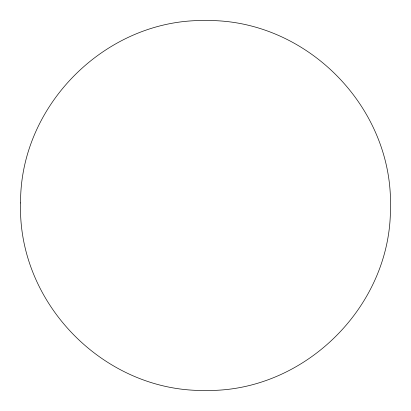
<?xml version="1.0" encoding="UTF-8"?>
<svg xmlns="http://www.w3.org/2000/svg" width="411" height="411" viewBox="0 0 411 411"><rect width="100%" height="100%" fill="white"/><g stroke="black" fill="none" stroke-linecap="round" stroke-linejoin="round"><path stroke-width="0.62" d="M20.565 202.936C17.38 303.693 104.702 392.222 205.474 390.45C304.053 392.397 390.995 306.647 390.435 208.064C393.62 107.307 306.303 18.778 205.526 20.55C106.942 18.603 20.011 104.353 20.565 202.936"/></g></svg>
